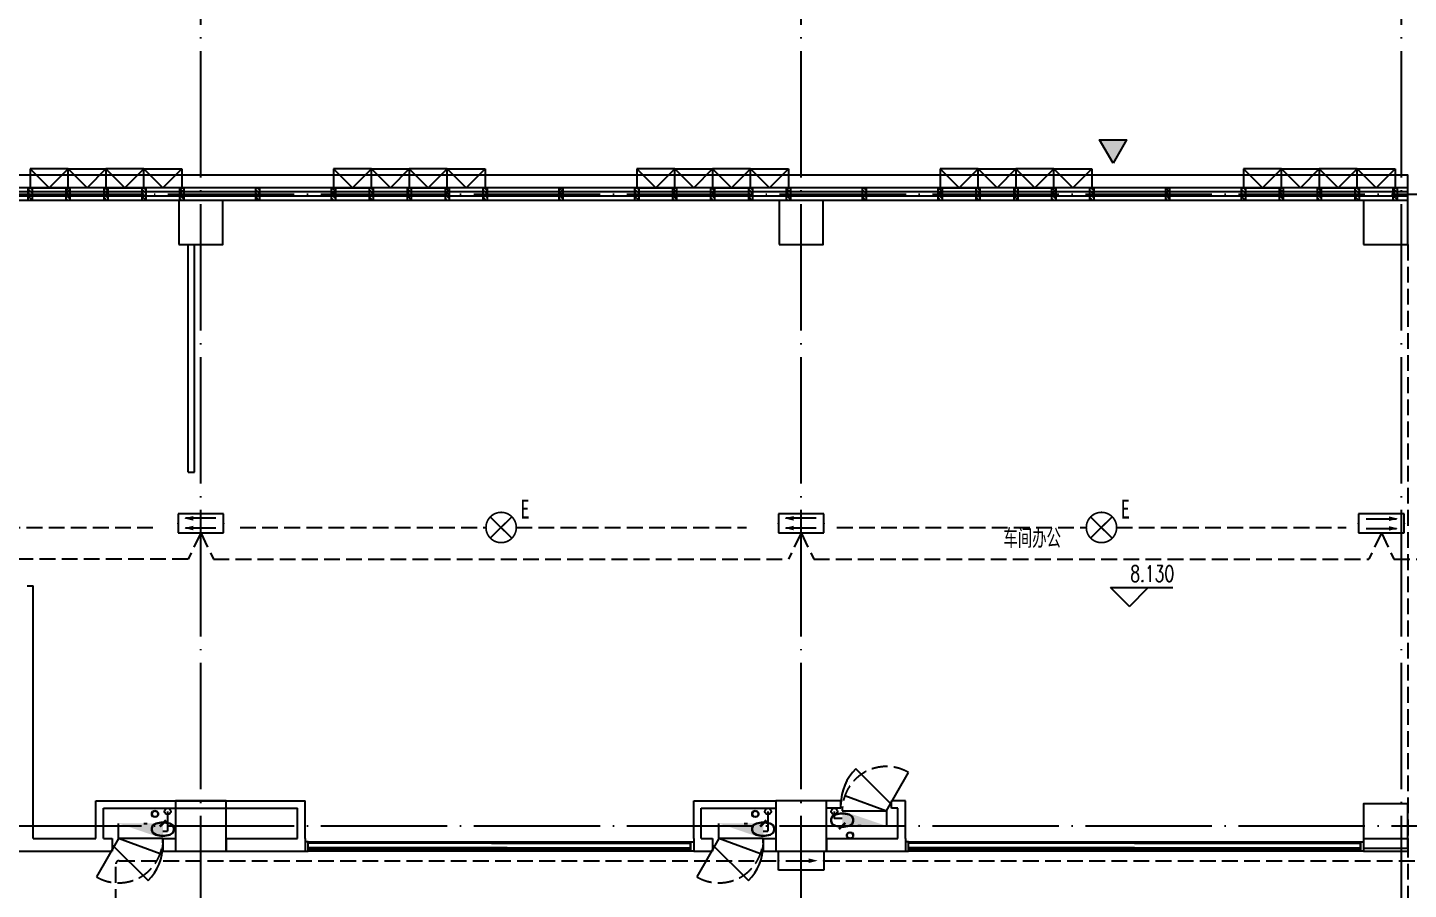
# Model space of a CAD drawing. Extents: x -621157 to 1764546, y -106808 to 741893.
# Drawn here: x 18141 to 39991, y 128996 to 142633 of the extents above; entities that cross this region are included whole.
import ezdxf
from ezdxf.enums import TextEntityAlignment as Align

# ---------------------------------------------------------------- set-up
doc = ezdxf.new("R2010")
doc.units = 0
doc.header["$LTSCALE"] = 1000
doc.header["$MEASUREMENT"] = 0
for name, pattern in [('DASH', [0.35, 0.25, -0.1]), ('XREF-A-101-平面图_t3$0$DASH', [0.35, 0.25, -0.1]), ('XREF-A-101-平面图_t3$0$DOTE', [2.42, 2, -0.2, 0.02, -0.2])]:
    doc.linetypes.add(name, pattern=pattern)
for name, color, linetype in [('0-底图', 7, 'Continuous'), ('E-EQUIP-LGT', 3, 'Continuous'), ('EQUIP-照明', 3, 'Continuous'), ('TEL_TEXT', 7, 'Continuous'), ('WIRE-应急', 4, 'DASH'), ('WIRE-照明', 4, 'Continuous'), ('XREF-A-101-平面图_t3$0$A-COLUMN', 8, 'Continuous'), ('XREF-A-101-平面图_t3$0$A-CURTWALL', 8, 'Continuous'), ('XREF-A-101-平面图_t3$0$A-DIM_ELEV', 8, 'Continuous'), ('XREF-A-101-平面图_t3$0$A-DOTE', 8, 'Continuous'), ('XREF-A-101-平面图_t3$0$A-GROUND', 8, 'Continuous'), ('XREF-A-101-平面图_t3$0$A-ROOM-CH', 8, 'Continuous'), ('XREF-A-101-平面图_t3$0$A-SEE', 8, 'Continuous'), ('XREF-A-101-平面图_t3$0$A-WINDOW', 8, 'Continuous'), ('XREF-A-101-平面图_t3$0$A-开启符号', 8, 'Continuous'), ('XREF-A-101-平面图_t3$0$I-WALL-GYPSUM', 8, 'Continuous'), ('XREF-A-101-平面图_t3$0$I-玻璃隔断', 8, 'Continuous'), ('XREF-A-101-平面图_t3$0$P-EQUIPMENT', 8, 'Continuous'), ('XREF-A-101-平面图_t3$0$PARTITION-INF', 8, 'Continuous'), ('XREF-A-101-平面图_t3$0$PUB_HATCH', 8, 'Continuous'), ('XREF-A-101-平面图_t3$0$PUB_TEXT', 8, 'Continuous'), ('XREF-A-101-平面图_t3$0$水-尺寸', 8, 'Continuous'), ('设备-照明', 3, 'Continuous')]:
    doc.layers.add(name, color=color, linetype=linetype)
doc.styles.add('_TEL_DIM', font='SIMPLEX', dxfattribs={"width": 0.8, "height": 3.5, "bigfont": 'HZTXT'})
doc.styles.get("Standard").update_dxf_attribs({"font": 'romans.shx', "bigfont": 'HZDXC.SHX'})
doc.styles.add('STYLE1', font='simhei.ttf')
doc.styles.add('XREF-A-101-平面图_t3$0$-HZDXCROMANS', font='ROMANS.shx', dxfattribs={"bigfont": 'HZDXC.shx'})
doc.styles.add('XREF-A-101-平面图_t3$0$A-STANDARD', font='SIMPLEX', dxfattribs={"bigfont": 'GBCBIG'})
doc.dimstyles.get("Standard").update_dxf_attribs({"dimscale": 100, "dimtxt": 3.5, "dimasz": 1, "dimexe": 2.5, "dimexo": 3, "dimgap": 1.5, "dimtad": 1, "dimdec": 0, "dimzin": 0, "dimdsep": 46, "dimtxsty": 'Standard', "dimblk": 'ARCHTICK', "dimcen": 0.09, "dimadec": 0, "dimazin": 0, "dimtfac": 1, "dimtdec": 0, "dimtix": 1, "dimtmove": 2, "dimatfit": 3, "dimfxl": 0, "dimtolj": 1, "dimtzin": 0, "dimarcsym": 0})

# ---------------------------------------------------------------- blocks, each defined once
blk = doc.blocks.new('XREF-A-101-平面图_t3$0$轴网(2)')
at = {"layer": 'XREF-A-101-平面图_t3$0$A-DOTE', "linetype": 'XREF-A-101-平面图_t3$0$DOTE'}
for p, q in [((19000, -3300), (19000, 43300)), ((28500, -3300), (28500, 43300)), ((38000, -3300), (38000, 43300)), ((-3300, 40000), (69800, 40000)), ((-3300, 30000), (69800, 30000))]:
    blk.add_line(p, q, dxfattribs=at)
blk = doc.blocks.new('XREF-A-101-平面图_t3$0$柱网2F')
at = {"layer": 'XREF-A-101-平面图_t3$0$A-COLUMN'}
for points in [[(18650, -800), (19350, -800), (19350, -100), (18650, -100)], [(28150, -800), (28850, -800), (28850, -100), (28150, -100)], [(37400, -800), (38100, -800), (38100, -100), (37400, -100)], [(18600, -10400), (19400, -10400), (19400, -9600), (18600, -9600)], [(28100, -10400), (28900, -10400), (28900, -9600), (28100, -9600)], [(37400, -10350), (38100, -10350), (38100, -9650), (37400, -9650)]]:
    blk.add_lwpolyline(points, close=True, dxfattribs=at)
blk = doc.blocks.new('XREF-A-101-平面图_t3$0$G$C869EB286')
at = {"layer": 'XREF-A-101-平面图_t3$0$A-WINDOW'}
h = blk.add_hatch(dxfattribs=at)
h.set_pattern_fill('ANSI31', color=256, scale=25)
h.set_pattern_definition([(45, (-143.957, -89940), (-28.0633, 28.0633), [])])
h.paths.add_polyline_path([(0, 60), (200, 60), (200, 0), (0, 0)])
blk.add_lwpolyline([(0, 60), (200, 60), (200, 0), (0, 0)], close=True, dxfattribs=at)
blk = doc.blocks.new('XREF-A-101-平面图_t3$0$ROOM')
at = {"layer": 'XREF-A-101-平面图_t3$0$A-ROOM-CH', "style": 'XREF-A-101-平面图_t3$0$-HZDXCROMANS', "width": 0.6}
for tag, p in [('中文房间名称', (0, -1000)), ('英文房间名称', (0, -1500))]:
    blk.add_attdef(tag, text='', height=300, dxfattribs=at).set_placement(p, align=Align.CENTER)
blk = doc.blocks.new('_ArchTick')
at = {"color": 0, "linetype": 'ByBlock', "const_width": 0.4}
blk.add_lwpolyline([(-0.5, -0.5), (0.5, 0.5)], dxfattribs=at)
blk = doc.blocks.new('*D25423')
at = {"layer": 'Defpoints', "color": 0}
blk.add_point((0, 0), dxfattribs=at)
blk.add_point((0, 0), dxfattribs=at)
blk.add_point((0, 0), dxfattribs=at)
blk.add_point((0, 0), dxfattribs=at)
at = {"layer": 'XREF-A-101-平面图_t3$0$水-尺寸', "color": 0, "linetype": 'ByBlock', "lineweight": -2}
blk.add_line((0, 300), (0, 250), dxfattribs=at)
blk.add_line((0, 300), (0, 250), dxfattribs=at)
blk.add_arc((0, 0), 0, 180, 180, dxfattribs=at)
at = {"layer": 'XREF-A-101-平面图_t3$0$水-尺寸', "color": 0, "linetype": 'ByBlock', "lineweight": -2, "xscale": 100, "yscale": 100, "zscale": 100}
for rotation in [90, 90.00000000000001]:
    blk.add_blockref('_ArchTick', (0, 0), dxfattribs=dict(at, rotation=rotation))
at = {"layer": 'XREF-A-101-平面图_t3$0$水-尺寸', "color": 0, "insert": (0, 0), "char_height": 350, "attachment_point": 5}
blk.add_mtext('\\A1;0%%d', dxfattribs=at)
blk = doc.blocks.new('*U25310')
at = {"color": 1}
for p, q in [((1428, 11088), (1428, 7514)), ((1433, 11088), (1433, 7514)), ((1438, 11088), (1438, 7514)), ((1443, 11088), (1443, 7514)), ((1448, 11088), (1448, 7514)), ((1453, 11088), (1453, 7514)), ((1429, 7513), (1428, 7514)), ((1429, 7513), (1432, 7513)), ((1433, 7514), (1432, 7513)), ((1433, 7514), (1438, 7514)), ((1439, 7513), (1438, 7514)), ((1439, 7513), (1442, 7513)), ((1443, 7514), (1442, 7513)), ((1443, 7514), (1448, 7514)), ((1449, 7513), (1448, 7514)), ((1449, 7513), (1452, 7513)), ((1453, 7514), (1452, 7513))]:
    blk.add_line(p, q, dxfattribs=at)
blk = doc.blocks.new('*U25311')
at = {"color": 1}
for p, q in [((3016, 1134), (3015, 1133)), ((3015, 1133), (3015, 1129)), ((3016, 1128), (3015, 1129)), ((6590, 1134), (3016, 1134)), ((6590, 1128), (3016, 1128))]:
    blk.add_line(p, q, dxfattribs=at)
blk = doc.blocks.new('*U25316')
at = {"color": 1}
for p, q in [((1428, 10663), (1428, 7514)), ((1433, 10663), (1433, 7514)), ((1438, 10663), (1438, 7514)), ((1443, 10663), (1443, 7514)), ((1448, 10663), (1448, 7514)), ((1453, 10663), (1453, 7514)), ((1429, 7513), (1428, 7514)), ((1429, 7513), (1432, 7513)), ((1433, 7514), (1432, 7513)), ((1433, 7514), (1438, 7514)), ((1439, 7513), (1438, 7514)), ((1439, 7513), (1442, 7513)), ((1443, 7514), (1442, 7513)), ((1443, 7514), (1448, 7514)), ((1449, 7513), (1448, 7514)), ((1449, 7513), (1452, 7513)), ((1453, 7514), (1452, 7513))]:
    blk.add_line(p, q, dxfattribs=at)
blk = doc.blocks.new('*U25317')
at = {"color": 1}
for p, q in [((3016, 1134), (3015, 1133)), ((3015, 1133), (3015, 1129)), ((3016, 1128), (3015, 1129)), ((6165, 1134), (3016, 1134)), ((6165, 1128), (3016, 1128))]:
    blk.add_line(p, q, dxfattribs=at)
blk = doc.blocks.new('*U25318')
at = {"color": 1}
for p, q in [((1428, 10663), (1428, 7514)), ((1433, 10663), (1433, 7514)), ((1438, 10663), (1438, 7514)), ((1443, 10663), (1443, 7514)), ((1448, 10663), (1448, 7514)), ((1453, 10663), (1453, 7514)), ((1429, 7513), (1428, 7514)), ((1429, 7513), (1432, 7513)), ((1433, 7514), (1432, 7513)), ((1433, 7514), (1438, 7514)), ((1439, 7513), (1438, 7514)), ((1439, 7513), (1442, 7513)), ((1443, 7514), (1442, 7513)), ((1443, 7514), (1448, 7514)), ((1449, 7513), (1448, 7514)), ((1449, 7513), (1452, 7513)), ((1453, 7514), (1452, 7513))]:
    blk.add_line(p, q, dxfattribs=at)
blk = doc.blocks.new('*U25319')
at = {"color": 1}
for p, q in [((3016, 1134), (3015, 1133)), ((3015, 1133), (3015, 1129)), ((3016, 1128), (3015, 1129)), ((6165, 1134), (3016, 1134)), ((6165, 1128), (3016, 1128))]:
    blk.add_line(p, q, dxfattribs=at)
blk = doc.blocks.new('*U25320')
at = {"color": 1}
for p, q in [((1428, 11088), (1428, 7514)), ((1433, 11088), (1433, 7514)), ((1438, 11088), (1438, 7514)), ((1443, 11088), (1443, 7514)), ((1448, 11088), (1448, 7514)), ((1453, 11088), (1453, 7514)), ((1429, 7513), (1428, 7514)), ((1429, 7513), (1432, 7513)), ((1433, 7514), (1432, 7513)), ((1433, 7514), (1438, 7514)), ((1439, 7513), (1438, 7514)), ((1439, 7513), (1442, 7513)), ((1443, 7514), (1442, 7513)), ((1443, 7514), (1448, 7514)), ((1449, 7513), (1448, 7514)), ((1449, 7513), (1452, 7513)), ((1453, 7514), (1452, 7513))]:
    blk.add_line(p, q, dxfattribs=at)
blk = doc.blocks.new('*U25321')
at = {"color": 1}
for p, q in [((3016, 1134), (3015, 1133)), ((3015, 1133), (3015, 1129)), ((3016, 1128), (3015, 1129)), ((6590, 1134), (3016, 1134)), ((6590, 1128), (3016, 1128))]:
    blk.add_line(p, q, dxfattribs=at)
blk = doc.blocks.new('XREF-A-101-平面图_t3$0$G$CCB870F7D')
at = {"layer": 'XREF-A-101-平面图_t3$0$I-玻璃隔断'}
blk.add_line((26700, -10100), (26700, -10300), dxfattribs=at)
for points in [[(20600, -10300), (20600, -10150), (20550, -10150), (20550, -10300)], [(20600, -10300), (20600, -10150), (26650, -10150), (26650, -10300)], [(26650, -10300), (26650, -10150), (26700, -10150), (26700, -10300)], [(30100, -10300), (30100, -10150), (30050, -10150), (30050, -10300)], [(30100, -10300), (30100, -10150), (37250, -10150), (37250, -10300)], [(37250, -10300), (37250, -10150), (37300, -10150), (37300, -10300)]]:
    blk.add_lwpolyline(points, close=True, dxfattribs=at)
at = {"layer": 'XREF-A-101-平面图_t3$0$I-玻璃隔断', "color": 1}
blk.add_blockref('*U25321', (27085, -11299), dxfattribs=at)
at = {"layer": 'XREF-A-101-平面图_t3$0$I-玻璃隔断', "color": 1, "xscale": -1, "rotation": 270}
blk.add_blockref('*U25320', (22587, -11702), dxfattribs=at)
at = {"layer": 'XREF-A-101-平面图_t3$0$PARTITION-INF'}
blk.add_blockref('*U25317', (17585, -11299), dxfattribs=at)
at = {"layer": 'XREF-A-101-平面图_t3$0$PARTITION-INF', "xscale": -1, "rotation": 270}
blk.add_blockref('*U25316', (13087, -11702), dxfattribs=at)
at = {"layer": 'XREF-A-101-平面图_t3$0$PARTITION-INF', "xscale": -1}
for name, p in [('*U25319', (29665, -11299)), ('*U25311', (40265, -11299))]:
    blk.add_blockref(name, p, dxfattribs=at)
at = {"layer": 'XREF-A-101-平面图_t3$0$PARTITION-INF', "rotation": 90.00000000000001}
for name, p in [('*U25318', (34163, -11702)), ('*U25310', (44763, -11702))]:
    blk.add_blockref(name, p, dxfattribs=at)
blk = doc.blocks.new('XREF-A-101-平面图_t3$0$bz1')
at = {"layer": 'XREF-A-101-平面图_t3$0$PUB_HATCH'}
h = blk.add_hatch(color=1, dxfattribs=at)
h.dxf.hatch_style = 1
h.paths.add_polyline_path([(4866032, -641203), (4865818, -641573), (4866245, -641573)])
at = {"layer": 'XREF-A-101-平面图_t3$0$PUB_TEXT', "color": 1}
blk.add_lwpolyline([(4866032, -641203), (4865818, -641573), (4866245, -641573)], close=True, dxfattribs=at)
blk = doc.blocks.new('XREF-A-101-平面图_t3$0$G$C34B60025')
at = {"xscale": -1, "rotation": 180}
blk.add_blockref('XREF-A-101-平面图_t3$0$bz1', (-4832696, -640615), dxfattribs=at)
blk = doc.blocks.new('XREF-A-101-平面图_t3$0$DOOR2DLIB$SYSLIB$00000101')
at = {"color": 0}
blk.add_line((0.5, 0), (-0.207, 0.707), dxfattribs=at)
blk.add_arc((0.5, 0), 1, 135, 180, dxfattribs=at)
blk = doc.blocks.new('HC002633132082')
at = {"layer": 'EQUIP-照明', "color": 0, "linetype": 'Continuous', "const_width": 0.267}
blk.add_lwpolyline([(-2.37, 0, 1), (2.43, 0, 1)], format="xyb", close=True, dxfattribs=at)
for points in [[(-1.7, 1.67), (1.7, -1.67)], [(-1.7, -1.67), (-1.7, -1.67), (1.7, 1.67)]]:
    blk.add_lwpolyline(points, dxfattribs=at)
at = {"layer": 'EQUIP-照明', "color": 0}
blk.add_point((0, 0), dxfattribs=at)
at = {"color": 0, "width": 0.7}
blk.add_attdef('PSFHATT', (4.48, -2.4), '', height=0.025, dxfattribs=at)
at = {"layer": 'EQUIP-照明', "color": 0, "style": 'STYLE1', "width": 0.7}
blk.add_text('E', height=3, dxfattribs=at).set_placement((3.81, 1.42), align=Align.CENTER)
at = {"layer": 'EQUIP-照明', "color": 0, "style": '_TEL_DIM', "flags": 1}
blk.add_attdef('A', text='', height=0.0001, dxfattribs=at).set_placement((0.03, 0), align=Align.MIDDLE_CENTER)
blk = doc.blocks.new('HC002631130701')
at = {"layer": 'WIRE-照明', "color": 0}
for p, q in [((-3.6, 3), (3.6, 3)), ((-3.6, 0), (-3.6, 3)), ((3.6, 3), (3.6, 0)), ((3.6, 0), (-3.6, 0)), ((-2.4, 1.5), (1.2, 1.5))]:
    blk.add_line(p, q, dxfattribs=at)
for p in [(0, 3), (-3.6, 1.5), (0, 0), (3.6, 1.5)]:
    blk.add_point(p, dxfattribs=at)
blk.add_solid([(1.2, 1.86), (2.64, 1.5), (1.2, 1.14)], dxfattribs=at)
at = {"color": 0, "width": 0.7}
blk.add_attdef('PSFHATT', (3.62, 0), '', height=0.025, dxfattribs=at)
at = {"layer": 'TEL_TEXT', "color": 0, "style": '_TEL_DIM', "flags": 1}
blk.add_attdef('A', text='', height=0.0001, dxfattribs=at).set_placement((0, 3), align=Align.MIDDLE_CENTER)
blk = doc.blocks.new('HC002651110953')
at = {"layer": 'E-EQUIP-LGT', "color": 0}
for p, q in [((-7.2, 1.5), (-7.2, -1.5)), ((0, 1.5), (-7.2, 1.5)), ((-6, 0.74), (-1.2, 0.74)), ((0, -1.5), (0, 1.5)), ((-7.2, -1.5), (0, -1.5)), ((-6, -0.8), (-1.2, -0.8))]:
    blk.add_line(p, q, dxfattribs=at)
for p in [(-7.2, 0), (0, 0)]:
    blk.add_point(p, dxfattribs=at)
for points in [[(-2.4, 0.38), (-0.96, 0.74), (-2.4, 1.1)], [(-2.4, -1.16), (-0.96, -0.8), (-2.4, -0.44)]]:
    blk.add_solid(points, dxfattribs=at)
at = {"color": 0, "width": 0.7}
blk.add_attdef('PSFHATT', (0.02, -1.5), '', height=0.025, dxfattribs=at)
at = {"layer": 'E-EQUIP-LGT', "color": 0, "style": '_TEL_DIM', "flags": 1}
for tag in ['A', 'REMARK']:
    blk.add_attdef(tag, text='', height=0.0001, dxfattribs=at).set_placement((-3.6, -1.5), align=Align.MIDDLE_CENTER)
blk = doc.blocks.new('XREF-A-101-平面图_t3$0$单出口消火栓新')
for p, q in [((-240, 700), (-846.2, 1050)), ((-479.4, 42.2), (-240, 700)), ((-240, 0), (-240, 700)), ((-240, 700), (0, 700))]:
    blk.add_line(p, q)
at = {"color": 0, "linetype": 'XREF-A-101-平面图_t3$0$DASH'}
blk.add_arc((-240, 700), 700, 150, 270, dxfattribs=at)
blk.add_solid([(-240, 0), (0, 0), (0, 700)])
at = {"layer": 'XREF-A-101-平面图_t3$0$水-尺寸', "linetype": 'ByBlock'}
dim = blk.add_angular_dim_3p(base=(0, 0), center=(0, 0), p1=(0, 0), p2=(0, 0), dimstyle='Standard', dxfattribs=at)
dim.commit()
dim.dimension.update_dxf_attribs({"geometry": '*D25423', "text_midpoint": (0, 0)})
blk = doc.blocks.new('XREF-A-101-平面图_t3$0$G$C156FCA62')
at = {"layer": 'XREF-A-101-平面图_t3$0$P-EQUIPMENT', "color": 10}
for p, q in [((18475, 130230), (18475, 129920)), ((27975, 130230), (27975, 129920)), ((29025, 130230), (29025, 130120)), ((29150, 130120), (29025, 130120)), ((18400, 129920), (18475, 129920)), ((27900, 129920), (27975, 129920))]:
    blk.add_line(p, q, dxfattribs=at)
at = {"layer": 'XREF-A-101-平面图_t3$0$P-EQUIPMENT'}
for centre in [(18475, 130230), (27975, 130230), (29025, 130230)]:
    blk.add_circle(centre, 50, dxfattribs=at)
for p, rotation in [((29150, 130000), 270), ((18400, 130040), 90), ((27900, 130040), 90)]:
    blk.add_blockref('XREF-A-101-平面图_t3$0$单出口消火栓新', p, dxfattribs=dict(at, rotation=rotation))
blk = doc.blocks.new('XREF-A-101-平面图_t3$0$G$C646F86AA')
at = {"layer": 'XREF-A-101-平面图_t3$0$P-EQUIPMENT', "color": 10}
for p, q in [((18475, 130230), (18475, 129920)), ((27975, 130230), (27975, 129920)), ((29025, 130230), (29025, 130120)), ((29150, 130120), (29025, 130120)), ((18400, 129920), (18475, 129920)), ((27900, 129920), (27975, 129920))]:
    blk.add_line(p, q, dxfattribs=at)
at = {"layer": 'XREF-A-101-平面图_t3$0$P-EQUIPMENT'}
for centre in [(18475, 130230), (27975, 130230), (29025, 130230)]:
    blk.add_circle(centre, 50, dxfattribs=at)
for p, rotation in [((29150, 130000), 270), ((18400, 130040), 90), ((27900, 130040), 90)]:
    blk.add_blockref('XREF-A-101-平面图_t3$0$单出口消火栓新', p, dxfattribs=dict(at, rotation=rotation))
blk = doc.blocks.new('XREF-A-101-平面图_t3')
at = {"layer": 'XREF-A-101-平面图_t3$0$A-CURTWALL'}
for p, q in [((238100, 140100), (199900, 140100)), ((238100, 139900), (238100, 140100)), ((238100, 140033), (199967, 140033)), ((238100, 139967), (200033, 139967)), ((238100, 139900), (200100, 139900))]:
    blk.add_line(p, q, dxfattribs=at)
at = {"layer": 'XREF-A-101-平面图_t3$0$A-开启符号', "linetype": 'Continuous'}
for points in [[(216300, 140400), (216300, 140100), (216900, 140100), (216900, 140400)], [(217500, 140400), (217500, 140100), (216900, 140100), (216900, 140400)], [(217500, 140400), (217500, 140100), (218100, 140100), (218100, 140400)], [(218700, 140400), (218700, 140100), (218100, 140100), (218100, 140400)], [(221100, 140400), (221100, 140100), (221700, 140100), (221700, 140400)], [(222300, 140400), (222300, 140100), (221700, 140100), (221700, 140400)], [(222300, 140400), (222300, 140100), (222900, 140100), (222900, 140400)], [(223500, 140400), (223500, 140100), (222900, 140100), (222900, 140400)], [(225900, 140400), (225900, 140100), (226500, 140100), (226500, 140400)], [(227100, 140400), (227100, 140100), (226500, 140100), (226500, 140400)], [(227100, 140400), (227100, 140100), (227700, 140100), (227700, 140400)], [(228300, 140400), (228300, 140100), (227700, 140100), (227700, 140400)], [(230700, 140400), (230700, 140100), (231300, 140100), (231300, 140400)], [(231900, 140400), (231900, 140100), (231300, 140100), (231300, 140400)], [(231900, 140400), (231900, 140100), (232500, 140100), (232500, 140400)], [(233100, 140400), (233100, 140100), (232500, 140100), (232500, 140400)], [(235500, 140400), (235500, 140100), (236100, 140100), (236100, 140400)], [(236700, 140400), (236700, 140100), (236100, 140100), (236100, 140400)], [(236700, 140400), (236700, 140100), (237300, 140100), (237300, 140400)], [(237900, 140400), (237900, 140100), (237300, 140100), (237300, 140400)]]:
    blk.add_lwpolyline(points, close=True, dxfattribs=at)
for points in [[(216300, 140400), (216600, 140100), (216900, 140400)], [(217500, 140400), (217200, 140100), (216900, 140400)], [(217500, 140400), (217800, 140100), (218100, 140400)], [(218700, 140400), (218400, 140100), (218100, 140400)], [(221100, 140400), (221400, 140100), (221700, 140400)], [(222300, 140400), (222000, 140100), (221700, 140400)], [(222300, 140400), (222600, 140100), (222900, 140400)], [(223500, 140400), (223200, 140100), (222900, 140400)], [(225900, 140400), (226200, 140100), (226500, 140400)], [(227100, 140400), (226800, 140100), (226500, 140400)], [(227100, 140400), (227400, 140100), (227700, 140400)], [(228300, 140400), (228000, 140100), (227700, 140400)], [(230700, 140400), (231000, 140100), (231300, 140400)], [(231900, 140400), (231600, 140100), (231300, 140400)], [(231900, 140400), (232200, 140100), (232500, 140400)], [(233100, 140400), (232800, 140100), (232500, 140400)], [(235500, 140400), (235800, 140100), (236100, 140400)], [(236700, 140400), (236400, 140100), (236100, 140400)], [(236700, 140400), (237000, 140100), (237300, 140400)], [(237900, 140400), (237600, 140100), (237300, 140400)]]:
    blk.add_lwpolyline(points, dxfattribs=at)
at = {"layer": 'XREF-A-101-平面图_t3$0$I-WALL-GYPSUM'}
blk.add_line((218800, 139200), (218900, 139200), dxfattribs=at)
blk.add_blockref('XREF-A-101-平面图_t3$0$G$CCB870F7D', (200100, 139900))
at = {"layer": 'XREF-A-101-平面图_t3$0$A-WINDOW', "rotation": 270}
for p in [(216270, 140100), (216870, 140100), (217470, 140100), (218070, 140100), (218670, 140100), (219870, 140100), (221070, 140100), (221670, 140100), (222270, 140100), (222870, 140100), (223470, 140100), (224670, 140100), (225870, 140100), (226470, 140100), (227070, 140100), (227670, 140100), (228270, 140100), (229470, 140100), (230670, 140100), (231270, 140100), (231870, 140100), (232470, 140100), (233070, 140100), (234270, 140100), (235470, 140100), (236070, 140100), (236670, 140100), (237270, 140100), (237870, 140100)]:
    blk.add_blockref('XREF-A-101-平面图_t3$0$G$C869EB286', p, dxfattribs=at)
at = {"layer": 'XREF-A-101-平面图_t3$0$A-DIM_ELEV'}
for p, q in [((233694, 133475), (233394, 133775)), ((233394, 133775), (234384, 133775)), ((233694, 133475), (233994, 133775))]:
    blk.add_line(p, q, dxfattribs=at)
at = {"layer": 'XREF-A-101-平面图_t3$0$A-GROUND', "linetype": 'XREF-A-101-平面图_t3$0$DASH'}
blk.add_lwpolyline([(238100, 139200), (238100, 100400)], dxfattribs=at)
at = {"layer": 'XREF-A-101-平面图_t3$0$A-SEE'}
blk.add_lwpolyline([(238100, 140100), (238100, 140300), (199700, 140300), (199700, 111000)], dxfattribs=at)
at = {"layer": 'XREF-A-101-平面图_t3$0$I-WALL-GYPSUM'}
for p, q in [((218800, 135600), (218800, 139200)), ((218900, 135600), (218900, 139200)), ((218800, 135600), (218900, 135600)), ((216250, 133800), (216350, 133800)), ((216350, 129800), (216350, 133800)), ((217340, 129800), (217340, 130400)), ((217340, 130400), (220650, 130400)), ((217460, 129800), (217460, 130280)), ((217460, 130280), (220530, 130280)), ((220530, 129800), (220530, 130280)), ((220650, 129800), (220650, 130400)), ((226800, 130400), (228100, 130400)), ((226800, 129800), (226800, 130400)), ((226920, 130280), (228100, 130280)), ((226920, 129800), (226920, 130280)), ((228100, 130400), (228100, 130280)), ((229130, 130400), (228900, 130400)), ((228900, 130280), (228900, 130400)), ((229130, 130280), (228900, 130280)), ((230150, 130400), (229930, 130400)), ((230030, 130280), (229930, 130280)), ((230030, 129800), (230030, 130280)), ((230150, 129800), (230150, 130400)), ((216350, 129800), (217340, 129800)), ((217460, 129800), (217600, 129800)), ((218400, 129800), (218600, 129800)), ((218600, 129800), (218600, 129600)), ((219400, 129800), (220530, 129800)), ((219400, 129800), (219400, 129600)), ((220650, 129800), (220650, 129600)), ((226800, 129800), (226800, 129600)), ((226920, 129800), (227100, 129800)), ((227900, 129800), (228100, 129800)), ((228100, 129800), (228100, 129600)), ((228900, 129800), (230030, 129800)), ((228900, 129800), (228900, 129600)), ((230150, 129800), (230150, 129600)), ((237400, 129800), (238100, 129800)), ((237400, 129800), (237400, 129600)), ((238100, 129800), (238100, 129600)), ((211650, 129600), (216300, 129600)), ((216300, 129600), (217400, 129600)), ((217400, 129600), (217600, 129600)), ((218400, 129600), (218600, 129600)), ((219400, 129600), (220590, 129600)), ((220590, 129600), (220650, 129600)), ((226800, 129600), (226860, 129600)), ((226860, 129600), (227100, 129600)), ((227900, 129600), (228100, 129600)), ((228900, 129600), (230080, 129600)), ((230080, 129600), (230150, 129600)), ((237400, 129600), (238100, 129600))]:
    blk.add_line(p, q, dxfattribs=at)
for points in [[(229130, 130280), (229130, 130400)], [(229930, 130280), (229930, 130400)], [(217600, 129800), (217600, 129600)], [(218400, 129800), (218400, 129600)], [(227100, 129800), (227100, 129600)], [(227900, 129800), (227900, 129600)]]:
    blk.add_lwpolyline(points, dxfattribs=at)
for name, p in [('XREF-A-101-平面图_t3$0$G$C156FCA62', (200000, 0)), ('XREF-A-101-平面图_t3$0$G$C646F86AA', (200000, 0)), ('XREF-A-101-平面图_t3$0$G$C646F86AA', (200000, 0)), ('XREF-A-101-平面图_t3$0$G$C34B60025', (200100, 139900))]:
    blk.add_blockref(name, p)
at = {"layer": 'XREF-A-101-平面图_t3$0$A-COLUMN'}
blk.add_blockref('XREF-A-101-平面图_t3$0$柱网2F', (200000, 140000), dxfattribs=at)
at = {"layer": 'XREF-A-101-平面图_t3$0$A-DOTE'}
blk.add_blockref('XREF-A-101-平面图_t3$0$轴网(2)', (200000, 100000), dxfattribs=at)
at = {"layer": 'XREF-A-101-平面图_t3$0$A-ROOM-CH'}
ref = blk.add_blockref('XREF-A-101-平面图_t3$0$ROOM', (232156, 135399), dxfattribs=at)
ref.add_attrib('中文房间名称', '车间办公', dxfattribs={"height": 300, "style": 'XREF-A-101-平面图_t3$0$-HZDXCROMANS', "width": 0.8}).set_placement((232156, 134399), align=Align.CENTER)
at = {"layer": 'XREF-A-101-平面图_t3$0$A-WINDOW', "xscale": -800, "yscale": -800, "zscale": -800, "rotation": 180}
blk.add_blockref('XREF-A-101-平面图_t3$0$DOOR2DLIB$SYSLIB$00000101', (229530, 130340), dxfattribs=at)
at = {"layer": 'XREF-A-101-平面图_t3$0$A-WINDOW', "xscale": -800, "yscale": -800, "zscale": -800}
for p in [(218000, 129700), (227500, 129700)]:
    blk.add_blockref('XREF-A-101-平面图_t3$0$DOOR2DLIB$SYSLIB$00000101', p, dxfattribs=at)
at = {"layer": 'XREF-A-101-平面图_t3$0$A-DIM_ELEV', "color": 7, "style": 'XREF-A-101-平面图_t3$0$A-STANDARD', "width": 0.705882}
blk.add_text('8.130', height=255, dxfattribs=at).set_placement((233709, 133865))

msp = doc.modelspace()

# ---------------------------------------------------------------- block references
at = {"layer": '0-底图'}
msp.add_blockref('XREF-A-101-平面图_t3', (-198119, 0), dxfattribs=at)

# ---------------------------------------------------------------- next in the draw order: linework, layer by layer
at = {"layer": 'WIRE-应急'}
for points in [[(16374, 134723), (20135, 134723)], [(20881, 134638), (20680, 134223)], [(20881, 134638), (21081, 134223)], [(21502, 134723), (25394, 134723)], [(25874, 134723), (29518, 134723)], [(30381, 134638), (30180, 134223)], [(30381, 134638), (30581, 134223)], [(30948, 134723), (34894, 134723)], [(35374, 134723), (39008, 134723)], [(39563, 134638), (39363, 134223)], [(39563, 134638), (39763, 134223)], [(20680, 134223), (13946, 134223), (13796, 134455)], [(21081, 134223), (30180, 134223)], [(30581, 134223), (39363, 134223)], [(39763, 134223), (49180, 134223)], [(30741, 129450), (40111, 129450)]]:
    msp.add_lwpolyline(points, dxfattribs=at)
msp.add_lwpolyline([(19538, 128752), (19538, 129400, -0.414214), (19588, 129450), (30021, 129450)], format="xyb", dxfattribs=at)

# ---------------------------------------------------------------- next in the draw order: block references
at = {"layer": '设备-照明', "xscale": 100, "yscale": 100, "zscale": 100}
for name, p in [('HC002633132082', (25631, 134723)), ('HC002633132082', (35131, 134723)), ('HC002651110953', (39923, 134788)), ('HC002631130701', (30381, 129300))]:
    msp.add_blockref(name, p, dxfattribs=at)
at = {"layer": '设备-照明', "xscale": 100, "yscale": 100, "zscale": 100, "rotation": 180}
for p in [(20521, 134788), (30021, 134788)]:
    msp.add_blockref('HC002651110953', p, dxfattribs=at)

doc.saveas('drawing.dxf')
